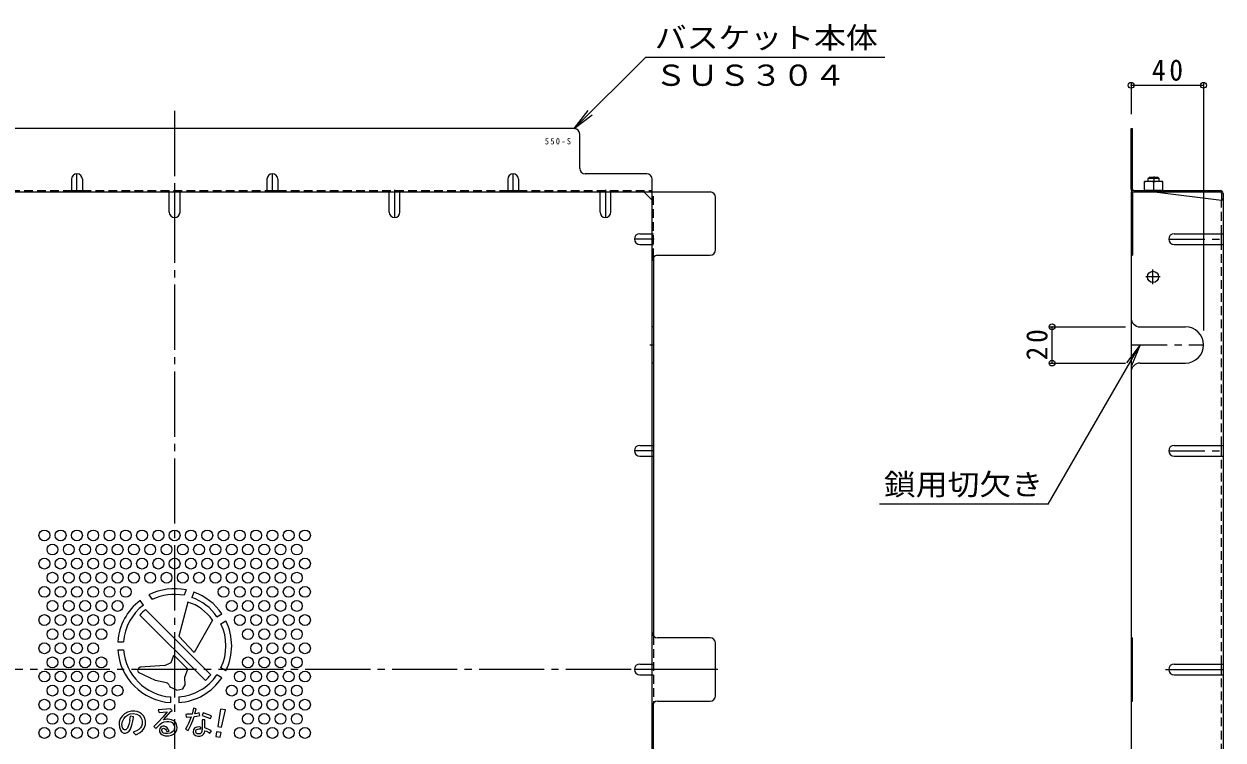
# Model space of a CAD drawing. Units: millimetres at full size, sheet at 1:4; details may follow other scales. Extents: x -925 to 1101, y -781 to 775.
# Drawn here: x 351 to 1014, y 304 to 700 of the extents above; entities that cross this region are included whole.
import ezdxf
from ezdxf.enums import TextEntityAlignment as Align

# ---------------------------------------------------------------- set-up
doc = ezdxf.new("R2010")
doc.units = ezdxf.units.MM
doc.header["$LTSCALE"] = 4
doc.header["$PDMODE"] = 32
doc.header["$PDSIZE"] = 3.2
for name, pattern in [('CHAIN1', [8, 5, -1, 1, -1]), ('CHAIN2', [12, 9, -1, 1, -1]), ('DASHED1', [1.8, 1.2, -0.6])]:
    doc.linetypes.add(name, pattern=pattern)
for name, color, linetype, lineweight in [('A-1_躯体', 3, 'Continuous', 9), ('A-4_その他', 7, 'Continuous', 9), ('A-5_文字', 7, 'Continuous', 9), ('A-6_寸法', 2, 'Continuous', 9), ('A-7_ハッチ', 2, 'Continuous', 9), ('A-8_記号', 2, 'Continuous', 9), ('A-B_ﾊｯﾁ', 2, 'Continuous', 9), ('A-C_SENKIRI', 3, 'Continuous', 9)]:
    doc.layers.add(name, color=color, linetype=linetype, lineweight=lineweight)
doc.styles.add('ＭＳ ゴシック', font='')
doc.styles.get('ＭＳ ゴシック').set_extended_font_data('MS Gothic')

msp = doc.modelspace()

# ---------------------------------------------------------------- linework, layer by layer
at = {"layer": 'A-1_躯体'}
for p, q in [((972.51, 614.462), (973.01, 614.962)), ((978.51, 614.462), (972.51, 614.462)), ((972.51, 612.762), (972.51, 614.462)), ((978.01, 614.962), (973.01, 614.962)), ((978.51, 614.462), (978.01, 614.962)), ((978.51, 612.762), (978.51, 614.462))]:
    msp.add_line(p, q, dxfattribs=at)
at = {"layer": 'A-4_その他'}
for p, q in [((963.01, 667.078), (963.01, 649.966)), ((963.01, 667.078), (963.01, 649.966)), ((963.01, 665.878), (1003.01, 665.878)), ((963.01, 665.878), (1003.01, 665.878)), ((1003.01, 667.078), (1003.01, 530.429)), ((1003.01, 667.078), (1003.01, 530.429)), ((918.17, 532.429), (960.01, 532.429)), ((918.17, 532.429), (960.01, 532.429)), ((919.37, 512.429), (919.37, 532.429)), ((919.37, 512.429), (919.37, 532.429)), ((918.17, 512.429), (960.01, 512.429)), ((918.17, 512.429), (960.01, 512.429))]:
    msp.add_line(p, q, dxfattribs=at)
for p in [(963.01, 665.878), (1003.01, 665.878), (919.37, 532.429), (919.37, 512.429)]:
    msp.add_point(p, dxfattribs=at)
at = {"layer": 'A-5_文字'}
for p, q in [((694.733, 681.306), (655.392, 641.966)), ((826.939, 681.306), (694.733, 681.306)), ((655.392, 641.966), (663.002, 651.883)), ((655.392, 641.966), (665.309, 649.575)), ((968.01, 522.429), (960.401, 512.512)), ((917.223, 434.463), (823.99, 434.463))]:
    msp.add_line(p, q, dxfattribs=at)
msp.add_lwpolyline([(917.223, 434.463), (968.01, 522.429), (963.227, 510.881)], dxfattribs=at)
at = {"layer": 'A-6_寸法'}
for centre in [(362.593, 417.207), (371.593, 417.207), (380.593, 417.207), (389.593, 417.207), (398.593, 417.207), (407.593, 417.207), (416.593, 417.207), (425.593, 417.207), (434.593, 417.207), (443.593, 417.207), (452.593, 417.207), (461.593, 417.207), (470.593, 417.207), (479.593, 417.207), (488.593, 417.207), (497.593, 417.207), (506.593, 417.207), (367.093, 409.413), (376.093, 409.413), (385.093, 409.413), (394.093, 409.413), (403.093, 409.413), (412.093, 409.413), (421.093, 409.413), (430.093, 409.413), (439.093, 409.413), (448.093, 409.413), (457.093, 409.413), (466.093, 409.413), (475.093, 409.413), (484.093, 409.413), (493.093, 409.413), (502.093, 409.413), (362.593, 401.619), (371.593, 401.619), (380.593, 401.619), (389.593, 401.619), (398.593, 401.619), (407.593, 401.619), (416.593, 401.619), (425.593, 401.619), (434.593, 401.619), (443.593, 401.619), (452.593, 401.619), (461.593, 401.619), (470.593, 401.619), (479.593, 401.619), (488.593, 401.619), (497.593, 401.619), (506.593, 401.619), (367.093, 393.825), (376.093, 393.825), (385.093, 393.825), (394.093, 393.825), (403.093, 393.825), (412.093, 393.825), (421.093, 393.825), (430.093, 393.825), (439.093, 393.825), (448.093, 393.825), (457.093, 393.825), (466.093, 393.825), (475.093, 393.825), (484.093, 393.825), (493.093, 393.825), (502.093, 393.825), (362.593, 386.03), (371.593, 386.03), (380.593, 386.03), (389.593, 386.03), (398.593, 386.03), (407.593, 386.03), (461.593, 386.03), (470.593, 386.03), (479.593, 386.03), (488.593, 386.03), (497.593, 386.03), (506.593, 386.03), (367.093, 378.236), (376.093, 378.236), (385.093, 378.236), (394.093, 378.236), (403.093, 378.236), (466.093, 378.236), (475.093, 378.236), (484.093, 378.236), (493.093, 378.236), (502.093, 378.236), (362.593, 370.442), (371.593, 370.442), (380.593, 370.442), (389.593, 370.442), (398.593, 370.442), (470.593, 370.442), (479.593, 370.442), (488.593, 370.442), (497.593, 370.442), (506.593, 370.442), (367.093, 362.648), (376.093, 362.648), (385.093, 362.648), (394.093, 362.648), (475.093, 362.648), (484.093, 362.648), (493.093, 362.648), (502.093, 362.648), (362.593, 354.853), (371.593, 354.853), (380.593, 354.853), (389.593, 354.853), (479.593, 354.853), (488.593, 354.853), (497.593, 354.853), (506.593, 354.853), (367.093, 347.059), (376.093, 347.059), (385.093, 347.059), (394.093, 347.059), (475.093, 347.059), (484.093, 347.059), (493.093, 347.059), (502.093, 347.059), (362.593, 339.265), (371.593, 339.265), (380.593, 339.265), (389.593, 339.265), (398.593, 339.265), (470.593, 339.265), (479.593, 339.265), (488.593, 339.265), (497.593, 339.265), (506.593, 339.265), (367.093, 331.471), (376.093, 331.471), (385.093, 331.471), (394.093, 331.471), (403.093, 331.471), (466.093, 331.471), (475.093, 331.471), (484.093, 331.471), (493.093, 331.471), (502.093, 331.471), (362.593, 323.677), (371.593, 323.677), (380.593, 323.677), (389.593, 323.677), (398.593, 323.677), (470.593, 323.677), (479.593, 323.677), (488.593, 323.677), (497.593, 323.677), (506.593, 323.677), (367.093, 315.882), (376.093, 315.882), (385.093, 315.882), (394.093, 315.882), (475.093, 315.882), (484.093, 315.882), (493.093, 315.882), (502.093, 315.882), (362.593, 308.088), (371.593, 308.088), (380.593, 308.088), (389.593, 308.088), (398.593, 308.088), (470.593, 308.088), (479.593, 308.088), (488.593, 308.088), (497.593, 308.088), (506.593, 308.088)]:
    msp.add_circle(centre, 3, dxfattribs=at)
at = {"layer": 'A-7_ハッチ', "linetype": 'CHAIN2'}
for p, q in [((434.593, 651.759), (434.593, 34.565)), ((734.75, 343.162), (134.868, 343.162)), ((982.122, 343.162), (1013.81, 343.162))]:
    msp.add_line(p, q, dxfattribs=at)
at = {"layer": 'A-7_ハッチ'}
for p, q in [((655.392, 641.966), (213.794, 641.966)), ((658.392, 619.966), (658.392, 638.966)), ((963.81, 608.432), (963.81, 641.966)), ((695.393, 616.966), (661.392, 616.966)), ((963.01, 616.966), (963.81, 616.966)), ((698.393, 72.359), (698.393, 613.966)), ((138.79, 606.966), (730.397, 606.966)), ((377.593, 607.766), (383.593, 607.766)), ((485.593, 607.766), (491.593, 607.766)), ((618.593, 607.766), (624.593, 607.766)), ((698.393, 602.353), (693.781, 606.966)), ((733.397, 574.965), (733.397, 603.966)), ((963.01, 606.966), (1012.343, 606.966)), ((963.01, 606.966), (963.01, 79.359)), ((963.81, 606.966), (963.81, 571.961)), ((964.477, 607.766), (1012.21, 607.766)), ((976.01, 606.962), (1013.01, 602.35)), ((1013.01, 606.299), (1013.01, 602.35)), ((1013.81, 606.166), (1013.81, 80.159)), ((1013.01, 577.886), (1013.01, 583.886)), ((699.193, 571.009), (699.193, 361.623)), ((701.393, 571.965), (730.397, 571.965)), ((963.01, 571.961), (963.81, 571.961)), ((1013.01, 460.973), (1013.01, 466.973)), ((730.397, 360.663), (701.393, 360.663)), ((963.01, 360.665), (963.81, 360.665)), ((733.397, 328.662), (733.397, 357.663)), ((1013.01, 340.161), (1013.01, 346.161)), ((699.193, 115.32), (699.193, 324.701)), ((701.393, 325.662), (730.397, 325.662))]:
    msp.add_line(p, q, dxfattribs=at)
at = {"layer": 'A-7_ハッチ', "linetype": 'DASHED1'}
for p, q in [((250.593, 607.766), (377.593, 607.766)), ((383.593, 607.766), (485.593, 607.766)), ((431.593, 606.966), (431.593, 607.766)), ((437.593, 606.966), (437.593, 607.766)), ((491.593, 607.766), (618.593, 607.766)), ((553.093, 606.966), (553.093, 607.766)), ((559.093, 606.966), (559.093, 607.766)), ((624.593, 607.766), (698.393, 607.766)), ((669.593, 606.966), (669.593, 607.766)), ((675.593, 606.966), (675.593, 607.766)), ((699.193, 571.009), (699.193, 606.966)), ((1013.01, 583.886), (1013.01, 602.35)), ((698.393, 583.886), (699.193, 583.886)), ((698.393, 577.886), (699.193, 577.886)), ((1013.01, 466.973), (1013.01, 577.886)), ((698.393, 466.973), (699.193, 466.973)), ((698.393, 460.973), (699.193, 460.973)), ((1013.01, 346.161), (1013.01, 460.973)), ((699.193, 361.623), (699.193, 324.701)), ((698.393, 346.162), (699.193, 346.162)), ((698.393, 340.162), (699.193, 340.162)), ((1013.01, 225.352), (1013.01, 340.161))]:
    msp.add_line(p, q, dxfattribs=at)
at = {"layer": 'A-7_ハッチ'}
for points in [[(963.01, 608.566), (963.01, 641.966), (963.81, 641.966)], [(963.01, 325.664), (963.81, 325.664), (963.81, 360.665)]]:
    msp.add_lwpolyline(points, dxfattribs=at)
for centre, radius, start, end in [((655.392, 638.966), 3, 0, 90), ((661.392, 619.966), 3, 180, 270), ((695.393, 613.966), 3, 0, 90), ((730.397, 603.966), 3, 0, 90), ((964.61, 608.566), 1.6, 180, 270), ((964.477, 608.432), 0.667, 180, 270), ((1012.21, 606.166), 1.6, 0, 90), ((1012.343, 606.299), 0.667, 0, 90), ((1013.01, 603.15), 0.8, 270, 0), ((701.393, 568.965), 3, 90, 180), ((730.397, 574.965), 3, 270, 0), ((701.393, 363.663), 3, 180, 270), ((730.397, 357.663), 3, 0, 90), ((701.393, 322.662), 3, 90, 180), ((730.397, 328.662), 3, 270, 0)]:
    msp.add_arc(centre, radius, start, end, dxfattribs=at)
at = {"layer": 'A-8_記号', "linetype": 'CHAIN1'}
for p, q in [((380.593, 606.966), (380.593, 616.966)), ((488.593, 606.966), (488.593, 616.966)), ((621.593, 606.966), (621.593, 616.966)), ((434.593, 606.966), (434.593, 592.816)), ((556.093, 608.166), (556.093, 592.816)), ((672.593, 608.166), (672.593, 592.816)), ((699.593, 580.886), (688.593, 580.886)), ((983.81, 580.886), (1013.81, 580.886)), ((975.11, 556.062), (975.11, 564.062)), ((979.11, 560.062), (971.11, 560.062)), ((697.047, 522.429), (699.593, 522.429)), ((963.01, 522.429), (1003.01, 522.429)), ((699.593, 463.973), (688.593, 463.973)), ((983.81, 463.973), (1013.81, 463.973)), ((701.101, 343.162), (688.593, 343.162))]:
    msp.add_line(p, q, dxfattribs=at)
at = {"layer": 'A-8_記号'}
for p, q in [((377.593, 613.966), (377.593, 606.966)), ((383.593, 613.966), (383.593, 606.966)), ((485.593, 613.966), (485.593, 606.966)), ((491.593, 613.966), (491.593, 606.966)), ((618.593, 613.966), (618.593, 606.966)), ((624.593, 613.966), (624.593, 606.966)), ((431.593, 595.816), (431.593, 606.966)), ((437.593, 595.816), (437.593, 606.966)), ((553.093, 595.816), (553.093, 606.966)), ((559.093, 595.816), (559.093, 606.966)), ((669.593, 595.816), (669.593, 606.966)), ((675.593, 595.816), (675.593, 606.966)), ((691.593, 583.886), (698.393, 583.886)), ((986.81, 583.886), (1013.81, 583.886)), ((691.593, 577.886), (698.393, 577.886)), ((986.81, 577.886), (1013.81, 577.886)), ((699.193, 532.429), (698.393, 532.429)), ((968.01, 532.429), (993.01, 532.429)), ((699.193, 512.429), (698.393, 512.429)), ((968.01, 512.429), (993.01, 512.429)), ((691.593, 466.973), (698.393, 466.973)), ((986.81, 466.973), (1013.81, 466.973)), ((691.593, 460.973), (698.393, 460.973)), ((986.81, 460.973), (1013.81, 460.973)), ((691.593, 346.162), (698.393, 346.162)), ((986.81, 346.161), (1013.81, 346.161)), ((691.593, 340.162), (698.393, 340.162)), ((986.81, 340.161), (1013.81, 340.161))]:
    msp.add_line(p, q, dxfattribs=at)
msp.add_circle((975.11, 560.062), 3.1, dxfattribs=at)
for centre, radius, start, end in [((380.593, 613.966), 3, 0, 180), ((488.593, 613.966), 3, 0, 180), ((621.593, 613.966), 3, 0, 180), ((434.593, 595.816), 3, 180, 0), ((556.093, 595.816), 3, 180, 0), ((672.593, 595.816), 3, 180, 0), ((691.593, 580.886), 3, 90, 270), ((986.81, 580.886), 3, 90, 270), ((968.01, 537.429), 5, 180, 270), ((993.01, 522.429), 10, 270, 90), ((968.01, 507.429), 5, 90, 180), ((691.593, 463.973), 3, 90, 270), ((986.81, 463.973), 3, 90, 270), ((691.593, 343.162), 3, 90, 270), ((986.81, 343.161), 3, 90, 270)]:
    msp.add_arc(centre, radius, start, end, dxfattribs=at)
at = {"layer": 'A-B_ﾊｯﾁ'}
for p, q in [((970.51, 607.762), (970.51, 612.762)), ((980.51, 612.762), (970.51, 612.762)), ((975.51, 607.762), (975.51, 612.329)), ((980.51, 607.762), (980.51, 612.762)), ((980.51, 607.762), (970.51, 607.762))]:
    msp.add_line(p, q, dxfattribs=at)
at = {"layer": 'A-B_ﾊｯﾁ', "linetype": 'CHAIN1'}
msp.add_line((975.51, 615.449), (975.51, 612.387), dxfattribs=at)
at = {"layer": 'A-B_ﾊｯﾁ'}
for centre in [(973.01, 605.329), (978.01, 605.329)]:
    msp.add_arc(centre, 7.433, 70.34633, 109.65366, dxfattribs=at)
at = {"layer": 'A-C_SENKIRI'}
for p, q in [((420.397, 384.37), (422.225, 381.76)), ((440.862, 387.121), (439.771, 384.124)), ((445.209, 385.908), (444.132, 382.948)), ((417.316, 378.728), (415.508, 381.311)), ((441.829, 380.39), (436.884, 361.499)), ((415.376, 373.24), (451.583, 337.034)), ((418.572, 376.281), (454.624, 340.229)), ((457.943, 372.329), (460.678, 373.909)), ((455.429, 370.425), (445.442, 352.615)), ((460.193, 368.432), (462.928, 370.012)), ((403.174, 358.501), (406.333, 358.501)), ((436.884, 361.499), (445.442, 352.615)), ((403.174, 354.001), (406.333, 354.001)), ((429.241, 345.422), (432.648, 347.073)), ((432.648, 347.073), (434.223, 351.087)), ((434.223, 351.087), (441.956, 343.384)), ((414.045, 342.563), (414.543, 341.51)), ((424.057, 337.073), (414.543, 341.51)), ((440.224, 338.969), (441.956, 343.384)), ((440.454, 334.616), (440.224, 338.969)), ((460.678, 338.592), (457.943, 340.172)), ((462.928, 342.489), (460.193, 344.069)), ((430.133, 335.69), (424.057, 337.073)), ((431.568, 334.424), (431.839, 333.678)), ((432.165, 333.323), (431.839, 333.678)), ((435.732, 331.659), (432.165, 333.323)), ((432.343, 327.99), (432.343, 324.831)), ((436.843, 327.99), (436.843, 324.831)), ((406.87, 318.59), (405.572, 317.429)), ((408.6, 319.638), (406.87, 318.59)), ((408.59, 317.966), (410.091, 318.609)), ((410.786, 320.207), (408.6, 319.638)), ((410.091, 318.609), (411.715, 318.793)), ((412.563, 320.184), (410.786, 320.207)), ((411.715, 318.793), (413.615, 318.456)), ((413.952, 319.911), (412.563, 320.184)), ((413.615, 318.456), (414.932, 317.782)), ((415.204, 319.41), (413.952, 319.911)), ((416.342, 318.613), (415.204, 319.41)), ((417.383, 317.506), (416.342, 318.613)), ((446.877, 318.855), (445.651, 318.626)), ((460.459, 311.302), (462.6, 320.808)), ((404.023, 314.218), (403.887, 312.875)), ((403.887, 312.875), (404.046, 311.212)), ((404.547, 315.903), (404.023, 314.218)), ((405.572, 317.429), (404.547, 315.903)), ((405.434, 312.727), (405.71, 314.442)), ((405.741, 310.993), (405.434, 312.727)), ((405.71, 314.442), (406.446, 315.913)), ((406.446, 315.913), (407.426, 317.108)), ((407.426, 317.108), (408.59, 317.966)), ((409.29, 312.679), (408.469, 310.749)), ((409.821, 315.036), (409.29, 312.679)), ((409.859, 315.247), (410.159, 317.345)), ((410.513, 311.349), (411.082, 313.193)), ((411.082, 313.193), (411.47, 314.605)), ((411.47, 314.605), (411.606, 315.562)), ((411.606, 315.562), (411.857, 316.632)), ((414.932, 317.782), (415.943, 316.618)), ((416.28, 311.838), (415.76, 310.888)), ((415.943, 316.618), (416.434, 315.515)), ((416.617, 312.91), (416.28, 311.838)), ((416.434, 315.515), (416.679, 314.35)), ((416.679, 314.35), (416.617, 312.91)), ((418.149, 316.189), (417.383, 317.506)), ((417.782, 310.796), (418.394, 312.604)), ((418.517, 314.596), (418.149, 316.189)), ((418.394, 312.604), (418.517, 314.596)), ((448.329, 311.391), (446.877, 311.268)), ((448.876, 311.32), (448.329, 311.391)), ((449.882, 315.335), (449.882, 311.19)), ((458.534, 311.641), (460.459, 311.302)), ((404.046, 311.212), (404.684, 309.664)), ((404.684, 309.664), (405.299, 308.708)), ((405.299, 308.708), (406.597, 307.933)), ((406.429, 310.017), (405.741, 310.993)), ((406.917, 309.729), (406.429, 310.017)), ((406.597, 307.933), (407.507, 307.911)), ((407.56, 309.862), (406.917, 309.729)), ((407.507, 307.911), (408.441, 308.252)), ((408.469, 310.749), (407.56, 309.862)), ((408.441, 308.252), (409.397, 309.049)), ((409.397, 309.049), (410.126, 310.21)), ((410.126, 310.21), (410.513, 311.349)), ((412.573, 308.805), (411.685, 308.499)), ((411.685, 308.499), (413.094, 307.028)), ((413.492, 309.173), (412.573, 308.805)), ((413.094, 307.028), (415.606, 308.345)), ((414.81, 310), (413.492, 309.173)), ((415.76, 310.888), (414.81, 310)), ((415.606, 308.345), (416.893, 309.51)), ((416.893, 309.51), (417.782, 310.796)), ((430.186, 308.92), (430.226, 308.694)), ((431.555, 308.894), (430.226, 308.694)), ((431.555, 308.894), (431.236, 309.891)), ((446.877, 311.268), (445.815, 310.843)), ((448.852, 310.093), (447.911, 310.167)), ((448.876, 311.32), (448.852, 310.093)), ((449.882, 311.19), (449.856, 309.889))]:
    msp.add_line(p, q, dxfattribs=at)
for points in [[(429.241, 345.422), (415.51, 344.467), (414.543, 343.694), (414.045, 342.563)], [(435.732, 331.659), (439.149, 332.441), (440.454, 334.616)], [(425.498, 320.915), (425.961, 319.346), (430.488, 319.824), (428.192, 317.045), (425.285, 313.913), (423.015, 311.589), (424.169, 310.581), (426.532, 312.997), (427.448, 313.674), (428.776, 314.205), (430.196, 314.377), (431.404, 314.364), (432.466, 314.151), (433.249, 313.78), (433.847, 313.129), (434.266, 312.289), (434.429, 311.221), (434.348, 310.243), (434.049, 309.446), (433.571, 308.85), (432.809, 308.283), (432.027, 308.01), (430.602, 307.795), (429.542, 307.79), (429.147, 307.835), (428.492, 308.05), (428.085, 308.332), (427.634, 308.874), (427.442, 309.349), (427.442, 309.868), (427.656, 310.331), (428.017, 310.58), (428.503, 310.659), (429.056, 310.58), (429.519, 310.241), (429.926, 309.62), (430.186, 308.92)], [(431.236, 309.891), (430.502, 311.009), (429.757, 311.517), (428.977, 311.833), (428.108, 311.81), (427.453, 311.664), (426.775, 311.133), (426.357, 310.613), (426.154, 309.8), (426.301, 308.716), (426.832, 307.813), (427.453, 307.248), (428.209, 306.842), (429.294, 306.548), (430.434, 306.469), (431.405, 306.492), (432.772, 306.808), (433.901, 307.372), (434.861, 308.152), (435.347, 308.829), (435.731, 309.778), (435.9, 310.862), (435.866, 311.833), (435.623, 312.916), (435.187, 313.744), (434.476, 314.584), (433.774, 315.03), (432.84, 315.402), (431.894, 315.593), (430.917, 315.635), (430.216, 315.625), (429.578, 315.54), (428.442, 315.302), (432.513, 319.908), (433.163, 320.412), (432.206, 321.467), (425.498, 320.915)], [(440.767, 318.341), (441.01, 316.903), (443.752, 316.992), (443.023, 315.09), (442.226, 313.321), (441.541, 311.883), (440.634, 310.18), (442.005, 309.495), (443.487, 312.436), (444.615, 315.045), (445.3, 317.102), (446.795, 317.334), (448.413, 317.661), (448.054, 319.165), (446.877, 318.855)], [(445.651, 318.626), (446.403, 321.356), (445.03, 321.813), (444.212, 318.495), (442.937, 318.43), (441.417, 318.381), (440.767, 318.341)], [(462.6, 320.808), (459.833, 321.296), (458.534, 311.641)], [(411.857, 316.632), (411.915, 317.088), (410.159, 317.345)], [(445.815, 310.843), (445.028, 310.005), (444.755, 308.601), (445.145, 307.393), (446.12, 306.652), (447.406, 306.379), (448.429, 306.387), (449.159, 306.5), (449.953, 306.878), (450.608, 307.483), (450.999, 308.226), (451.175, 308.843), (451.264, 309.322), (452.171, 308.995), (453.468, 308.352), (454.01, 307.999), (454.879, 309.347), (453.544, 309.977), (452.561, 310.381), (451.276, 310.834), (451.231, 315.426), (449.882, 315.335)], [(447.911, 310.167), (447.15, 310.082), (446.57, 309.804), (446.316, 309.563), (446.185, 309.282), (446.146, 308.768), (446.263, 308.379), (446.544, 308.068), (447.049, 307.835), (447.447, 307.777), (448.127, 307.738), (448.691, 307.835), (449.225, 308.107), (449.584, 308.564), (449.769, 309.04), (449.866, 309.564), (449.856, 309.889)]]:
    msp.add_lwpolyline(points, dxfattribs=at)
for points in [[(450.357, 319.153), (449.812, 317.729), (454.365, 315.989), (454.963, 317.501)], [(457.292, 306.222), (459.781, 305.784), (460.234, 308.351), (457.745, 308.79)]]:
    msp.add_lwpolyline(points, close=True, dxfattribs=at)
for centre, radius, start, end in [((434.593, 356.251), 31.5, 78.52075, 116.78679), ((434.593, 356.251), 28.35, 79.47578, 115.8668), ((434.593, 356.251), 31.5, 34.09604, 70.30427), ((434.593, 356.251), 31.5, 127.29244, 175.90396), ((434.593, 356.251), 28.35, 127.54732, 175.44793), ((434.593, 356.251), 25.2, 34.22699, 73.31452), ((434.593, 356.251), 28.35, 34.55207, 70.33808), ((434.593, 356.251), 25.65, 128.65434, 138.52038), ((434.593, 356.251), 28.35, 334.55207, 25.44793), ((434.593, 356.251), 31.5, 334.09604, 25.90396), ((434.593, 356.251), 31.5, 184.09604, 265.90396), ((434.593, 356.251), 28.35, 184.55207, 265.44793), ((434.593, 356.251), 28.35, 274.55207, 325.44793), ((434.593, 356.251), 31.5, 274.09604, 325.90396), ((434.593, 356.251), 25.65, 311.47962, 321.34566), ((429.689, 333.74), 2, 20, 77.17135), ((407.187, 315.629), 2.7, 347.30733, 351.8699)]:
    msp.add_arc(centre, radius, start, end, dxfattribs=at)

# ---------------------------------------------------------------- texts
at = {"layer": 'A-4_その他', "color": 2, "insert": (974.51, 668.278), "char_height": 11.73, "attachment_point": 7, "style": 'ＭＳ ゴシック'}
msp.add_mtext('\\T1.27;\\W0.95;40', dxfattribs=at)
msp.add_mtext('\\T1.27;\\W0.95;40', dxfattribs=at)
at = {"layer": 'A-4_その他', "color": 2, "insert": (916.97, 513.929), "char_height": 11.73, "attachment_point": 7, "rotation": 90, "style": 'ＭＳ ゴシック'}
msp.add_mtext('\\T1.27;\\W0.95;20', dxfattribs=at)
msp.add_mtext('\\T1.27;\\W0.95;20', dxfattribs=at)
at = {"layer": 'A-5_文字', "color": 2, "style": 'ＭＳ ゴシック', "width": 1.1}
for s, p in [('バスケット本体', (699.858, 682.806)), ('ＳＵＳ３０４', (699.858, 662.066)), ('鎖用切欠き', (826.438, 435.963))]:
    msp.add_text(s, height=11.73, dxfattribs=at).set_placement(p, align=Align.BOTTOM_LEFT)
at = {"layer": 'A-5_文字', "color": 6, "insert": (639.152, 633.166), "char_height": 3.519, "attachment_point": 7, "style": 'ＭＳ ゴシック'}
msp.add_mtext('\\T1.34;\\W0.9;550-S', dxfattribs=at)

doc.saveas('drawing.dxf')
